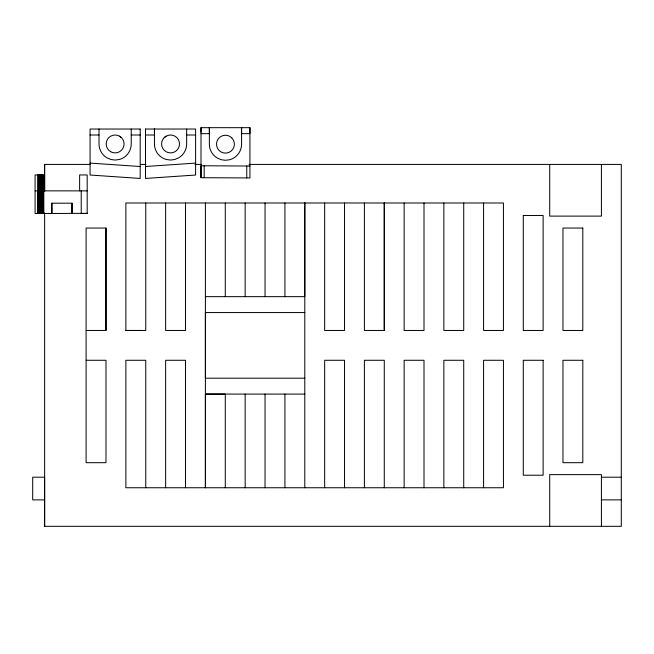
<?xml version="1.0" encoding="UTF-8"?>
<svg xmlns="http://www.w3.org/2000/svg" width="654" height="654" viewBox="0 0 654 654"><rect width="100%" height="100%" fill="white"/><g stroke="black" fill="none" stroke-linecap="round" stroke-linejoin="round"><path stroke-width="0.98" d="M249.011 164.416L621.3 164.416L621.3 526.323L44.627 526.323L44.627 212.885M44.627 191.508L44.627 164.416L90.236 164.416M83.017 213.531L87.186 213.359L35.087 213.531L35.087 174.953L43.834 174.953L43.834 213.531M86.099 330.458L86.099 228.05L105.989 228.05L105.989 330.458L86.099 330.458L86.099 462.689L105.989 462.689L105.989 360.28L86.099 360.28M140.823 330.458L125.87 330.458L125.87 202.993L503.433 202.993L503.433 330.458L483.576 330.458L483.576 202.993M145.49 129.034L145.49 178.444L195.603 175.027L195.603 129.034L145.49 129.034L145.49 135.002L154.442 135.002L154.442 129.034L154.442 143.954A16.105 16.105 0 0 0 166.378 159.511L170.547 160.058L174.716 159.511L178.599 157.9A16.105 16.105 0 0 0 186.652 143.954L186.652 129.034M145.752 487.745L145.752 360.28L125.87 360.28L125.87 487.745L503.433 487.745L503.433 360.28L483.576 360.28L483.576 487.745M165.634 202.993L165.634 330.458L185.515 330.458L185.515 202.993M249.926 127.685L249.926 177.953L200.991 177.7L201.015 127.677L249.934 127.685L249.934 132.893M205.397 296.654L304.789 296.654L304.789 202.993L304.789 378.184L205.397 378.184L205.405 202.993M225.287 487.745L225.287 394.084L205.397 394.084L205.397 487.745L205.397 312.555L304.789 312.555M245.16 487.745L245.16 394.084M245.16 296.654L245.16 202.993M246.754 177.953L246.754 166.026L204.195 165.773L201.015 165.773L200.991 177.7M265.042 487.745L265.042 394.084M265.042 296.654L265.042 202.993M284.915 296.654L284.915 202.993M304.789 487.745L304.789 378.184M324.662 487.745L324.662 360.28L344.535 360.28L344.535 487.745M344.535 202.993L344.535 330.458L324.662 330.458L324.662 202.993M364.401 487.745L364.401 360.28L384.274 360.28L384.274 487.745M364.409 202.993L364.401 330.458L384.274 330.458L384.274 202.993L384.274 330.458M404.139 487.745L404.139 360.28L424.005 360.28L424.005 487.745M443.862 487.745L443.862 360.28L463.719 360.28L463.719 487.745M443.862 202.993L443.862 330.458L463.719 330.458L463.719 202.993M204.179 177.7L204.195 165.773M164.219 137.626L166.075 136.204A8.952 8.952 0 0 1 179.498 143.954A8.952 8.952 0 0 1 166.075 151.703A8.952 8.952 0 0 1 166.075 136.204M145.49 166.508L195.603 163.099M201.015 133.645L209.37 133.645M241.588 133.645L249.934 133.645M90.072 135.002L99.016 135.002M131.233 135.002L140.185 135.002M186.652 135.002L195.603 135.002M140.823 164.416L145.891 164.416M194.949 164.416L201.571 164.416M246.754 166.026L249.934 166.026M35.087 190.862L87.186 190.862M125.87 330.458L145.752 330.458L145.752 202.993M205.397 394.084L304.789 394.084M601.418 477.207L621.3 477.207M44.627 499.877L32.7 499.877L32.7 477.207L44.627 477.207L44.627 526.323M601.418 499.877L621.3 499.877M90.072 163.099L140.185 166.508M119.6 136.204L121.456 137.626M201.015 127.677L201.015 132.149M601.418 164.416L601.418 216.114L549.712 216.114L549.712 164.416M601.418 526.323L601.418 474.624L549.712 474.624L549.712 526.323M424.005 202.993L424.005 330.458L404.139 330.458L404.139 202.993M284.915 394.084L284.915 487.745M241.588 132.149L241.579 127.685L241.579 144.182A16.105 16.105 0 0 1 229.636 159.739L225.466 160.287L221.297 159.739L217.414 158.129A16.105 16.105 0 0 1 209.362 144.182L209.37 127.677L209.37 132.149M225.278 202.993L225.287 296.654M185.515 487.745L185.515 360.28L165.634 360.28L165.634 487.745M131.233 129.034L131.233 143.954A16.105 16.105 0 0 1 119.298 159.511L115.129 160.058L110.959 159.511L107.076 157.9A16.105 16.105 0 0 1 99.016 143.954L99.016 129.034M105.989 228.05L105.989 330.458M87.186 213.531L87.186 174.953L79.633 174.953L79.633 190.862M81.219 190.862L81.219 213.531M72.03 213.531L72.03 203.19L51.838 203.19L51.838 213.531M71.973 203.19L71.973 213.531M51.895 203.19L51.895 213.531M44.627 164.416L44.636 190.862M43.115 174.953L43.115 213.531M42.396 174.953L42.396 213.531M41.701 174.953L41.701 213.531M41.03 174.953L41.03 213.531M40.401 174.953L40.401 213.531M39.829 174.953L39.829 213.531M39.305 174.953L39.305 213.531M38.848 174.953L38.848 213.531M38.472 174.953L38.472 213.531M38.169 174.953L38.169 213.531M37.948 174.953L37.948 213.531M37.826 190.862L37.826 213.531M523.29 215.518L523.29 330.458L543.131 330.458L543.131 215.518L523.29 215.518M140.185 129.034L90.072 129.034L90.072 175.027L140.185 178.444L140.185 129.034M582.812 228.05L562.971 228.05L562.971 330.458L582.812 330.458L582.812 228.05M543.131 360.28L523.29 360.28L523.29 475.221L543.131 475.221L543.131 360.28M582.812 360.28L562.971 360.28L562.971 462.689L582.812 462.689L582.812 360.28M231.802 137.855L229.938 136.433A8.952 8.952 0 0 0 216.548 143.406A8.952 8.952 0 0 0 228.516 152.595A8.952 8.952 0 0 0 231.786 137.855M110.649 151.703A8.952 8.952 0 0 0 124.072 143.954A8.952 8.952 0 0 0 110.649 136.204A8.952 8.952 0 0 0 110.649 151.703"/></g></svg>
